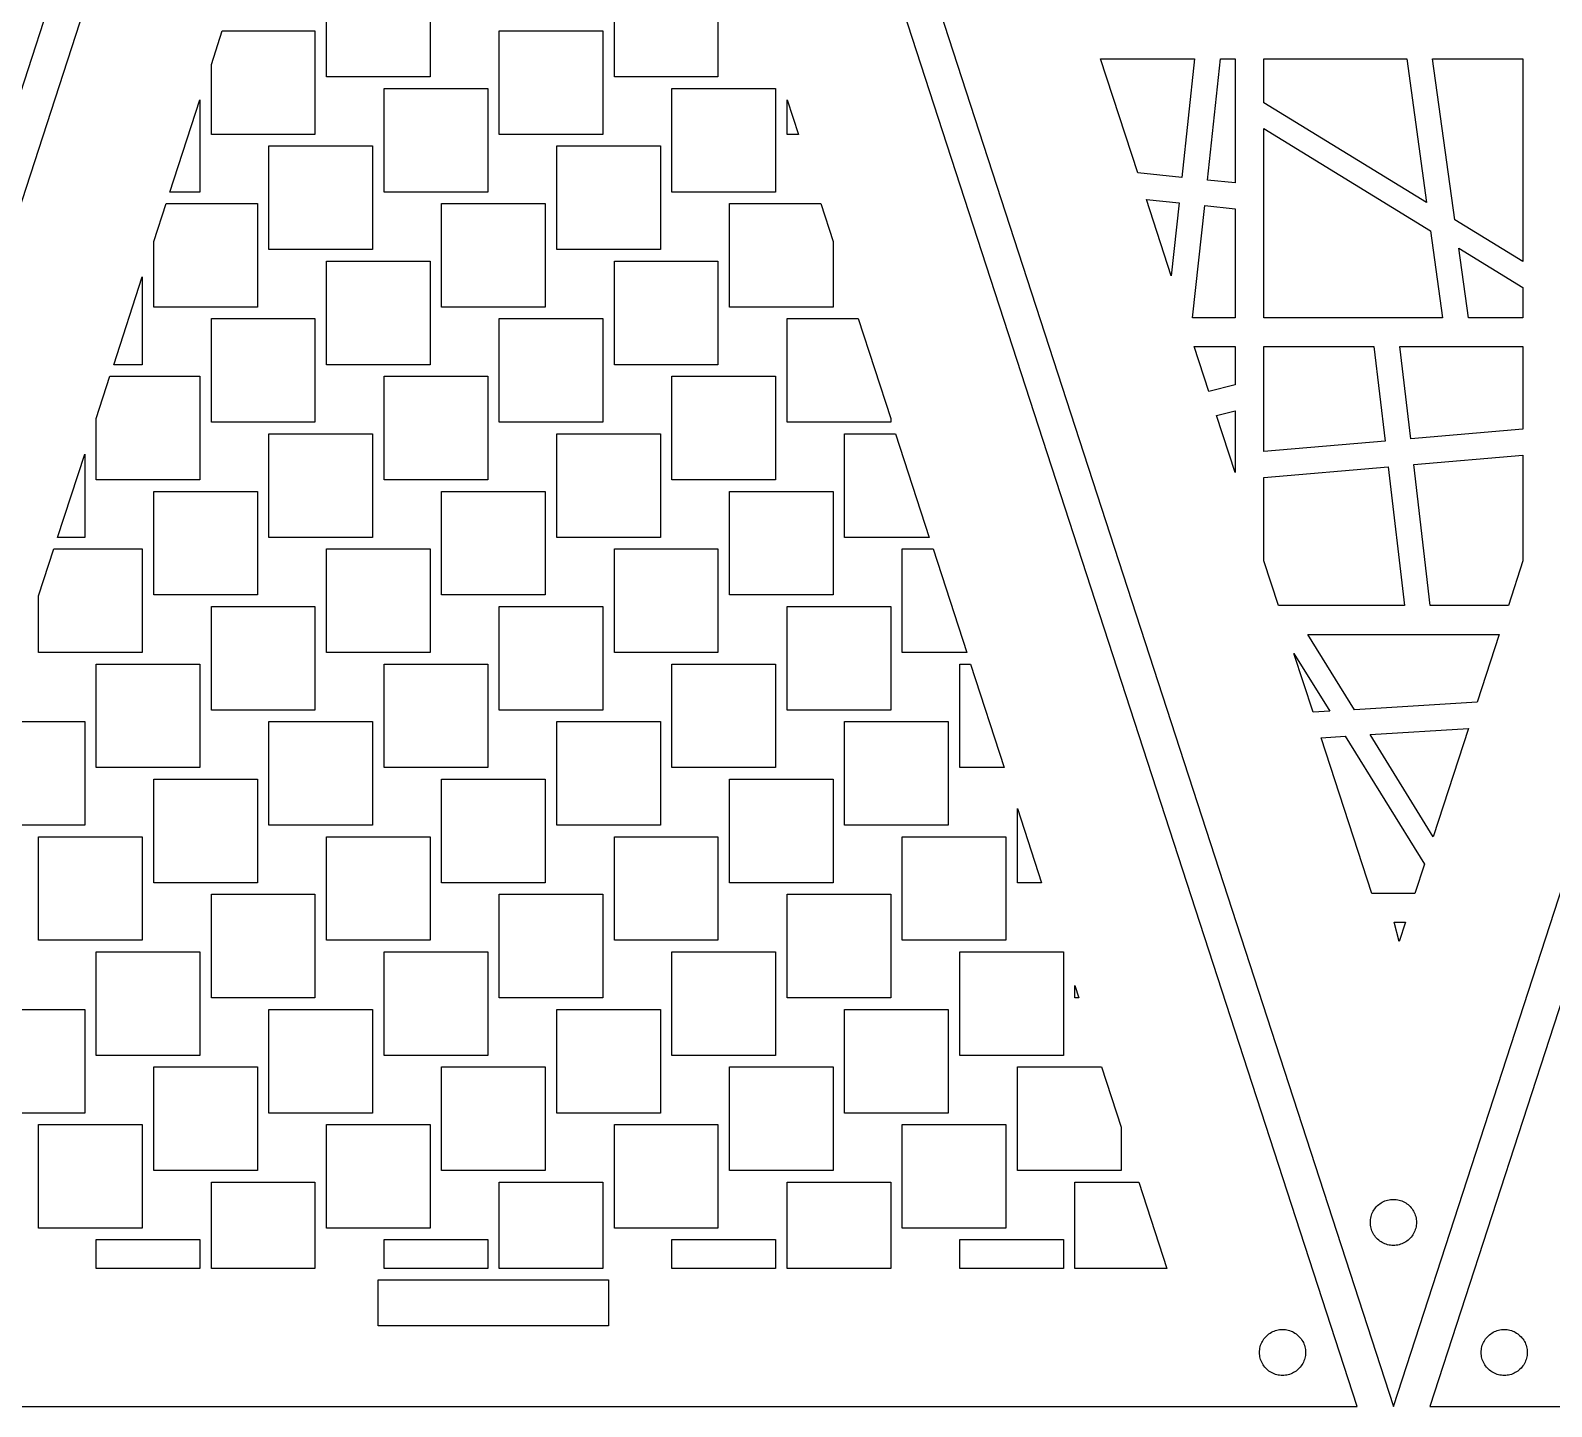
# Model space of a CAD drawing. Header units: metres. Extents: x 20 to 1108, y 20 to 485.
# Drawn here: x 132.9 to 265, y 253.8 to 373.4 of the extents above; entities that cross this region are included whole.
import ezdxf

# ---------------------------------------------------------------- set-up
doc = ezdxf.new("R2010")
doc.units = ezdxf.units.M

msp = doc.modelspace()

# ---------------------------------------------------------------- linework, layer by layer
for p, q in [((95, 253.826), (170, 484.652)), ((173.154, 484.652), (98.1544, 253.826)), ((248.154, 253.826), (173.154, 484.652)), ((176.309, 484.652), (251.309, 253.826)), ((251.309, 253.826), (326.309, 484.652)), ((329.463, 484.652), (254.463, 253.826)), ((158.654, 369.326), (158.654, 378.326)), ((167.654, 378.326), (167.654, 369.326)), ((183.654, 369.326), (183.654, 378.326)), ((192.654, 378.326), (192.654, 369.326)), ((148.654, 370.417), (149.6, 373.326)), ((149.6, 373.326), (157.654, 373.326)), ((157.654, 373.326), (157.654, 364.326)), ((173.654, 364.326), (173.654, 373.326)), ((173.654, 373.326), (182.654, 373.326)), ((182.654, 373.326), (182.654, 364.326)), ((148.654, 364.326), (148.654, 370.417)), ((229.106, 360.994), (225.886, 370.902)), ((225.886, 370.902), (234.04, 370.902)), ((234.04, 370.902), (232.934, 360.601)), ((235.159, 360.37), (236.29, 370.902)), ((236.29, 370.902), (237.559, 370.902)), ((237.559, 370.902), (237.559, 360.123)), ((240.059, 367.088), (240.059, 370.902)), ((240.059, 370.902), (252.47, 370.902)), ((252.47, 370.902), (254.191, 358.419)), ((256.649, 356.912), (254.72, 370.902)), ((254.72, 370.902), (262.559, 370.902)), ((262.559, 370.902), (262.559, 353.287)), ((167.654, 369.326), (158.654, 369.326)), ((192.654, 369.326), (183.654, 369.326)), ((145.051, 359.326), (147.654, 367.338)), ((147.654, 367.338), (147.654, 359.326)), ((163.654, 359.326), (163.654, 368.326)), ((163.654, 368.326), (172.654, 368.326)), ((172.654, 368.326), (172.654, 359.326)), ((188.654, 359.326), (188.654, 368.326)), ((188.654, 368.326), (197.654, 368.326)), ((197.654, 368.326), (197.654, 359.326)), ((198.654, 364.326), (198.654, 367.338)), ((198.654, 367.338), (199.633, 364.326)), ((254.191, 358.419), (240.059, 367.088)), ((240.059, 348.402), (240.059, 364.838)), ((240.059, 364.838), (254.529, 355.962)), ((157.654, 364.326), (148.654, 364.326)), ((153.654, 354.326), (153.654, 363.326)), ((153.654, 363.326), (162.654, 363.326)), ((162.654, 363.326), (162.654, 354.326)), ((182.654, 364.326), (173.654, 364.326)), ((178.654, 354.326), (178.654, 363.326)), ((178.654, 363.326), (187.654, 363.326)), ((187.654, 363.326), (187.654, 354.326)), ((199.633, 364.326), (198.654, 364.326)), ((232.934, 360.601), (229.106, 360.994)), ((147.654, 359.326), (145.051, 359.326)), ((172.654, 359.326), (163.654, 359.326)), ((197.654, 359.326), (188.654, 359.326)), ((237.559, 360.123), (235.159, 360.37)), ((143.654, 355.028), (144.726, 358.326)), ((144.726, 358.326), (152.654, 358.326)), ((152.654, 358.326), (152.654, 349.326)), ((168.654, 349.326), (168.654, 358.326)), ((168.654, 358.326), (177.654, 358.326)), ((177.654, 358.326), (177.654, 349.326)), ((193.654, 349.326), (193.654, 358.326)), ((193.654, 358.326), (201.583, 358.326)), ((201.583, 358.326), (202.654, 355.028)), ((229.862, 358.667), (232.695, 358.375)), ((232.015, 352.039), (229.862, 358.667)), ((232.695, 358.375), (232.015, 352.039)), ((233.875, 348.402), (234.921, 358.146)), ((234.921, 358.146), (237.559, 357.874)), ((237.559, 357.874), (237.559, 348.402)), ((262.559, 353.287), (256.649, 356.912)), ((254.529, 355.962), (255.571, 348.402)), ((143.654, 349.326), (143.654, 355.028)), ((162.654, 354.326), (153.654, 354.326)), ((187.654, 354.326), (178.654, 354.326)), ((202.654, 355.028), (202.654, 349.326)), ((257.821, 348.402), (256.988, 354.454)), ((256.988, 354.454), (262.559, 351.037)), ((158.654, 344.326), (158.654, 353.326)), ((158.654, 353.326), (167.654, 353.326)), ((167.654, 353.326), (167.654, 344.326)), ((183.654, 344.326), (183.654, 353.326)), ((183.654, 353.326), (192.654, 353.326)), ((192.654, 353.326), (192.654, 344.326)), ((140.177, 344.326), (142.654, 351.949)), ((142.654, 351.949), (142.654, 344.326)), ((262.559, 351.037), (262.559, 348.402)), ((152.654, 349.326), (143.654, 349.326)), ((177.654, 349.326), (168.654, 349.326)), ((202.654, 349.326), (193.654, 349.326)), ((148.654, 339.326), (148.654, 348.326)), ((148.654, 348.326), (157.654, 348.326)), ((157.654, 348.326), (157.654, 339.326)), ((173.654, 339.326), (173.654, 348.326)), ((173.654, 348.326), (182.654, 348.326)), ((182.654, 348.326), (182.654, 339.326)), ((198.654, 339.326), (198.654, 348.326)), ((198.654, 348.326), (204.832, 348.326)), ((204.832, 348.326), (207.654, 339.64)), ((237.559, 348.402), (233.875, 348.402)), ((255.571, 348.402), (240.059, 348.402)), ((262.559, 348.402), (257.821, 348.402)), ((234.009, 345.902), (237.559, 345.902)), ((235.277, 342.002), (234.009, 345.902)), ((237.559, 345.902), (237.559, 342.566)), ((240.059, 345.902), (249.621, 345.902)), ((240.059, 336.781), (240.059, 345.902)), ((249.621, 345.902), (250.587, 337.687)), ((251.87, 345.902), (262.559, 345.902)), ((252.814, 337.878), (251.87, 345.902)), ((262.559, 345.902), (262.559, 338.716)), ((142.654, 344.326), (140.177, 344.326)), ((167.654, 344.326), (158.654, 344.326)), ((192.654, 344.326), (183.654, 344.326)), ((138.654, 339.64), (139.853, 343.326)), ((139.853, 343.326), (147.654, 343.326)), ((147.654, 343.326), (147.654, 334.326)), ((163.654, 334.326), (163.654, 343.326)), ((163.654, 343.326), (172.654, 343.326)), ((172.654, 343.326), (172.654, 334.326)), ((188.654, 334.326), (188.654, 343.326)), ((188.654, 343.326), (197.654, 343.326)), ((197.654, 343.326), (197.654, 334.326)), ((237.559, 342.566), (235.277, 342.002)), ((138.654, 334.326), (138.654, 339.64)), ((207.654, 339.64), (207.654, 339.326)), ((235.953, 339.919), (237.559, 340.316)), ((237.559, 334.977), (235.953, 339.919)), ((237.559, 340.316), (237.559, 334.977)), ((157.654, 339.326), (148.654, 339.326)), ((153.654, 329.326), (153.654, 338.326)), ((153.654, 338.326), (162.654, 338.326)), ((162.654, 338.326), (162.654, 329.326)), ((182.654, 339.326), (173.654, 339.326)), ((178.654, 329.326), (178.654, 338.326)), ((178.654, 338.326), (187.654, 338.326)), ((187.654, 338.326), (187.654, 329.326)), ((207.654, 339.326), (198.654, 339.326)), ((203.654, 329.326), (203.654, 338.326)), ((203.654, 338.326), (208.081, 338.326)), ((208.081, 338.326), (211.005, 329.326)), ((262.559, 338.716), (252.814, 337.878)), ((250.587, 337.687), (240.059, 336.781)), ((135.304, 329.326), (137.654, 336.562)), ((137.654, 336.562), (137.654, 329.326)), ((253.075, 335.651), (262.559, 336.467)), ((254.516, 323.402), (253.075, 335.651)), ((262.559, 336.467), (262.559, 327.282)), ((147.654, 334.326), (138.654, 334.326)), ((172.654, 334.326), (163.654, 334.326)), ((197.654, 334.326), (188.654, 334.326)), ((240.059, 334.531), (250.849, 335.459)), ((240.059, 327.282), (240.059, 334.531)), ((250.849, 335.459), (252.266, 323.402)), ((143.654, 324.326), (143.654, 333.326)), ((143.654, 333.326), (152.654, 333.326)), ((152.654, 333.326), (152.654, 324.326)), ((168.654, 324.326), (168.654, 333.326)), ((168.654, 333.326), (177.654, 333.326)), ((177.654, 333.326), (177.654, 324.326)), ((193.654, 324.326), (193.654, 333.326)), ((193.654, 333.326), (202.654, 333.326)), ((202.654, 333.326), (202.654, 324.326)), ((137.654, 329.326), (135.304, 329.326)), ((162.654, 329.326), (153.654, 329.326)), ((187.654, 329.326), (178.654, 329.326)), ((211.005, 329.326), (203.654, 329.326)), ((133.654, 324.252), (134.979, 328.326)), ((134.979, 328.326), (142.654, 328.326)), ((142.654, 328.326), (142.654, 319.326)), ((158.654, 319.326), (158.654, 328.326)), ((158.654, 328.326), (167.654, 328.326)), ((167.654, 328.326), (167.654, 319.326)), ((183.654, 319.326), (183.654, 328.326)), ((183.654, 328.326), (192.654, 328.326)), ((192.654, 328.326), (192.654, 319.326)), ((208.654, 319.326), (208.654, 328.326)), ((208.654, 328.326), (211.33, 328.326)), ((211.33, 328.326), (214.255, 319.326)), ((241.32, 323.402), (240.059, 327.282)), ((262.559, 327.282), (261.298, 323.402)), ((133.654, 319.326), (133.654, 324.252)), ((152.654, 324.326), (143.654, 324.326)), ((177.654, 324.326), (168.654, 324.326)), ((202.654, 324.326), (193.654, 324.326)), ((148.654, 314.326), (148.654, 323.326)), ((148.654, 323.326), (157.654, 323.326)), ((157.654, 323.326), (157.654, 314.326)), ((173.654, 314.326), (173.654, 323.326)), ((173.654, 323.326), (182.654, 323.326)), ((182.654, 323.326), (182.654, 314.326)), ((198.654, 314.326), (198.654, 323.326)), ((198.654, 323.326), (207.654, 323.326)), ((207.654, 323.326), (207.654, 314.326)), ((252.266, 323.402), (241.32, 323.402)), ((261.298, 323.402), (254.516, 323.402)), ((243.893, 320.902), (260.486, 320.902)), ((247.945, 314.358), (243.893, 320.902)), ((260.486, 320.902), (258.571, 315.011)), ((142.654, 319.326), (133.654, 319.326)), ((167.654, 319.326), (158.654, 319.326)), ((192.654, 319.326), (183.654, 319.326)), ((214.255, 319.326), (208.654, 319.326)), ((242.672, 319.239), (245.777, 314.225)), ((244.33, 314.136), (242.672, 319.239)), ((138.654, 309.326), (138.654, 318.326)), ((138.654, 318.326), (147.654, 318.326)), ((147.654, 318.326), (147.654, 309.326)), ((163.654, 309.326), (163.654, 318.326)), ((163.654, 318.326), (172.654, 318.326)), ((172.654, 318.326), (172.654, 309.326)), ((188.654, 309.326), (188.654, 318.326)), ((188.654, 318.326), (197.654, 318.326)), ((197.654, 318.326), (197.654, 309.326)), ((213.654, 309.326), (213.654, 318.326)), ((213.654, 318.326), (214.579, 318.326)), ((214.579, 318.326), (217.504, 309.326)), ((258.571, 315.011), (247.945, 314.358)), ((130.105, 313.326), (137.654, 313.326)), ((137.654, 313.326), (137.654, 304.326)), ((157.654, 314.326), (148.654, 314.326)), ((153.654, 304.326), (153.654, 313.326)), ((153.654, 313.326), (162.654, 313.326)), ((162.654, 313.326), (162.654, 304.326)), ((182.654, 314.326), (173.654, 314.326)), ((178.654, 304.326), (178.654, 313.326)), ((178.654, 313.326), (187.654, 313.326)), ((187.654, 313.326), (187.654, 304.326)), ((207.654, 314.326), (198.654, 314.326)), ((203.654, 304.326), (203.654, 313.326)), ((203.654, 313.326), (212.654, 313.326)), ((212.654, 313.326), (212.654, 304.326)), ((245.777, 314.225), (244.33, 314.136)), ((245.047, 311.93), (247.118, 312.057)), ((249.443, 298.402), (245.047, 311.93)), ((247.118, 312.057), (253.999, 300.941)), ((249.286, 312.191), (257.825, 312.714)), ((254.774, 303.324), (249.286, 312.191)), ((257.825, 312.714), (254.774, 303.324)), ((147.654, 309.326), (138.654, 309.326)), ((172.654, 309.326), (163.654, 309.326)), ((197.654, 309.326), (188.654, 309.326)), ((217.504, 309.326), (213.654, 309.326)), ((143.654, 299.326), (143.654, 308.326)), ((143.654, 308.326), (152.654, 308.326)), ((152.654, 308.326), (152.654, 299.326)), ((168.654, 299.326), (168.654, 308.326)), ((168.654, 308.326), (177.654, 308.326)), ((177.654, 308.326), (177.654, 299.326)), ((193.654, 299.326), (193.654, 308.326)), ((193.654, 308.326), (202.654, 308.326)), ((202.654, 308.326), (202.654, 299.326)), ((218.654, 299.326), (218.654, 305.784)), ((218.654, 305.784), (220.753, 299.326)), ((137.654, 304.326), (128.654, 304.326)), ((162.654, 304.326), (153.654, 304.326)), ((187.654, 304.326), (178.654, 304.326)), ((212.654, 304.326), (203.654, 304.326)), ((133.654, 294.326), (133.654, 303.326)), ((133.654, 303.326), (142.654, 303.326)), ((142.654, 303.326), (142.654, 294.326)), ((158.654, 294.326), (158.654, 303.326)), ((158.654, 303.326), (167.654, 303.326)), ((167.654, 303.326), (167.654, 294.326)), ((183.654, 294.326), (183.654, 303.326)), ((183.654, 303.326), (192.654, 303.326)), ((192.654, 303.326), (192.654, 294.326)), ((208.654, 294.326), (208.654, 303.326)), ((208.654, 303.326), (217.654, 303.326)), ((217.654, 303.326), (217.654, 294.326)), ((253.999, 300.941), (253.175, 298.402)), ((152.654, 299.326), (143.654, 299.326)), ((177.654, 299.326), (168.654, 299.326)), ((202.654, 299.326), (193.654, 299.326)), ((220.753, 299.326), (218.654, 299.326)), ((148.654, 289.326), (148.654, 298.326)), ((148.654, 298.326), (157.654, 298.326)), ((157.654, 298.326), (157.654, 289.326)), ((173.654, 289.326), (173.654, 298.326)), ((173.654, 298.326), (182.654, 298.326)), ((182.654, 298.326), (182.654, 289.326)), ((198.654, 289.326), (198.654, 298.326)), ((198.654, 298.326), (207.654, 298.326)), ((207.654, 298.326), (207.654, 289.326)), ((253.175, 298.402), (249.443, 298.402)), ((251.373, 295.902), (252.363, 295.902)), ((251.814, 294.213), (251.373, 295.902)), ((252.363, 295.902), (251.814, 294.213)), ((142.654, 294.326), (133.654, 294.326)), ((138.654, 284.326), (138.654, 293.326)), ((138.654, 293.326), (147.654, 293.326)), ((147.654, 293.326), (147.654, 284.326)), ((167.654, 294.326), (158.654, 294.326)), ((163.654, 284.326), (163.654, 293.326)), ((163.654, 293.326), (172.654, 293.326)), ((172.654, 293.326), (172.654, 284.326)), ((192.654, 294.326), (183.654, 294.326)), ((188.654, 284.326), (188.654, 293.326)), ((188.654, 293.326), (197.654, 293.326)), ((197.654, 293.326), (197.654, 284.326)), ((217.654, 294.326), (208.654, 294.326)), ((213.654, 284.326), (213.654, 293.326)), ((213.654, 293.326), (222.654, 293.326)), ((222.654, 293.326), (222.654, 284.326)), ((157.654, 289.326), (148.654, 289.326)), ((182.654, 289.326), (173.654, 289.326)), ((207.654, 289.326), (198.654, 289.326)), ((223.654, 289.326), (223.654, 290.397)), ((223.654, 290.397), (224.002, 289.326)), ((224.002, 289.326), (223.654, 289.326)), ((128.654, 288.326), (137.654, 288.326)), ((137.654, 288.326), (137.654, 279.326)), ((153.654, 279.326), (153.654, 288.326)), ((153.654, 288.326), (162.654, 288.326)), ((162.654, 288.326), (162.654, 279.326)), ((178.654, 279.326), (178.654, 288.326)), ((178.654, 288.326), (187.654, 288.326)), ((187.654, 288.326), (187.654, 279.326)), ((203.654, 279.326), (203.654, 288.326)), ((203.654, 288.326), (212.654, 288.326)), ((212.654, 288.326), (212.654, 279.326)), ((147.654, 284.326), (138.654, 284.326)), ((172.654, 284.326), (163.654, 284.326)), ((197.654, 284.326), (188.654, 284.326)), ((222.654, 284.326), (213.654, 284.326)), ((143.654, 274.326), (143.654, 283.326)), ((143.654, 283.326), (152.654, 283.326)), ((152.654, 283.326), (152.654, 274.326)), ((168.654, 274.326), (168.654, 283.326)), ((168.654, 283.326), (177.654, 283.326)), ((177.654, 283.326), (177.654, 274.326)), ((193.654, 274.326), (193.654, 283.326)), ((193.654, 283.326), (202.654, 283.326)), ((202.654, 283.326), (202.654, 274.326)), ((218.654, 274.326), (218.654, 283.326)), ((218.654, 283.326), (225.952, 283.326)), ((225.952, 283.326), (227.654, 278.087)), ((137.654, 279.326), (128.654, 279.326)), ((162.654, 279.326), (153.654, 279.326)), ((187.654, 279.326), (178.654, 279.326)), ((212.654, 279.326), (203.654, 279.326)), ((133.654, 269.326), (133.654, 278.326)), ((133.654, 278.326), (142.654, 278.326)), ((142.654, 278.326), (142.654, 269.326)), ((158.654, 269.326), (158.654, 278.326)), ((158.654, 278.326), (167.654, 278.326)), ((167.654, 278.326), (167.654, 269.326)), ((183.654, 269.326), (183.654, 278.326)), ((183.654, 278.326), (192.654, 278.326)), ((192.654, 278.326), (192.654, 269.326)), ((208.654, 269.326), (208.654, 278.326)), ((208.654, 278.326), (217.654, 278.326)), ((217.654, 278.326), (217.654, 269.326)), ((227.654, 278.087), (227.654, 274.326)), ((152.654, 274.326), (143.654, 274.326)), ((177.654, 274.326), (168.654, 274.326)), ((202.654, 274.326), (193.654, 274.326)), ((227.654, 274.326), (218.654, 274.326)), ((148.654, 265.826), (148.654, 273.326)), ((148.654, 273.326), (157.654, 273.326)), ((157.654, 273.326), (157.654, 265.826)), ((173.654, 265.826), (173.654, 273.326)), ((173.654, 273.326), (182.654, 273.326)), ((182.654, 273.326), (182.654, 265.826)), ((198.654, 265.826), (198.654, 273.326)), ((198.654, 273.326), (207.654, 273.326)), ((207.654, 273.326), (207.654, 265.826)), ((223.654, 265.826), (223.654, 273.326)), ((223.654, 273.326), (229.201, 273.326)), ((229.201, 273.326), (231.638, 265.826)), ((249.556, 270.789), (249.62, 270.898)), ((249.62, 270.898), (249.691, 271.001)), ((249.691, 271.001), (249.768, 271.102)), ((249.768, 271.102), (249.851, 271.195)), ((249.851, 271.195), (249.94, 271.284)), ((249.94, 271.284), (250.034, 271.367)), ((250.034, 271.367), (250.133, 271.444)), ((250.133, 271.444), (250.238, 271.515)), ((250.238, 271.515), (250.345, 271.578)), ((250.345, 271.578), (250.457, 271.636)), ((250.457, 271.636), (250.572, 271.686)), ((250.572, 271.686), (250.691, 271.729)), ((250.691, 271.729), (250.812, 271.764)), ((250.812, 271.764), (250.934, 271.79)), ((250.934, 271.79), (251.058, 271.811)), ((251.058, 271.811), (251.183, 271.822)), ((251.183, 271.822), (251.309, 271.826)), ((251.309, 271.826), (251.435, 271.822)), ((251.435, 271.822), (251.56, 271.811)), ((251.56, 271.811), (251.684, 271.79)), ((251.684, 271.79), (251.806, 271.764)), ((251.806, 271.764), (251.927, 271.729)), ((251.927, 271.729), (252.045, 271.686)), ((252.045, 271.686), (252.16, 271.636)), ((252.16, 271.636), (252.273, 271.578)), ((252.273, 271.578), (252.38, 271.515)), ((252.38, 271.515), (252.485, 271.444)), ((252.485, 271.444), (252.583, 271.367)), ((252.583, 271.367), (252.678, 271.284)), ((252.678, 271.284), (252.767, 271.195)), ((252.767, 271.195), (252.85, 271.102)), ((252.85, 271.102), (252.927, 271.001)), ((252.927, 271.001), (252.997, 270.898)), ((252.997, 270.898), (253.062, 270.789)), ((249.309, 269.826), (249.313, 269.951)), ((249.313, 269.7), (249.309, 269.826)), ((249.313, 269.951), (249.324, 270.076)), ((249.324, 269.575), (249.313, 269.7)), ((249.324, 270.076), (249.344, 270.201)), ((249.344, 269.451), (249.324, 269.575)), ((249.344, 270.201), (249.371, 270.323)), ((249.371, 270.323), (249.406, 270.444)), ((249.406, 270.444), (249.449, 270.563)), ((249.449, 270.563), (249.499, 270.678)), ((249.499, 270.678), (249.556, 270.789)), ((253.062, 270.789), (253.118, 270.678)), ((253.118, 270.678), (253.168, 270.563)), ((253.168, 270.563), (253.211, 270.444)), ((253.211, 270.444), (253.246, 270.323)), ((253.246, 270.323), (253.274, 270.201)), ((253.274, 270.201), (253.293, 270.076)), ((253.293, 269.575), (253.274, 269.451)), ((253.293, 270.076), (253.305, 269.951)), ((253.305, 269.7), (253.293, 269.575)), ((253.305, 269.951), (253.309, 269.826)), ((253.309, 269.826), (253.305, 269.7)), ((142.654, 269.326), (133.654, 269.326)), ((138.654, 265.826), (138.654, 268.326)), ((138.654, 268.326), (147.654, 268.326)), ((147.654, 268.326), (147.654, 265.826)), ((167.654, 269.326), (158.654, 269.326)), ((163.654, 265.826), (163.654, 268.326)), ((163.654, 268.326), (172.654, 268.326)), ((172.654, 268.326), (172.654, 265.826)), ((192.654, 269.326), (183.654, 269.326)), ((188.654, 265.826), (188.654, 268.326)), ((188.654, 268.326), (197.654, 268.326)), ((197.654, 268.326), (197.654, 265.826)), ((217.654, 269.326), (208.654, 269.326)), ((213.654, 265.826), (213.654, 268.326)), ((213.654, 268.326), (222.654, 268.326)), ((222.654, 268.326), (222.654, 265.826)), ((249.371, 269.328), (249.344, 269.451)), ((249.406, 269.208), (249.371, 269.328)), ((249.449, 269.091), (249.406, 269.208)), ((249.499, 268.975), (249.449, 269.091)), ((249.556, 268.862), (249.499, 268.975)), ((249.62, 268.754), (249.556, 268.862)), ((249.691, 268.651), (249.62, 268.754)), ((249.768, 268.552), (249.691, 268.651)), ((249.851, 268.457), (249.768, 268.552)), ((249.94, 268.368), (249.851, 268.457)), ((250.034, 268.285), (249.94, 268.368)), ((250.133, 268.208), (250.034, 268.285)), ((250.238, 268.138), (250.133, 268.208)), ((252.485, 268.208), (252.38, 268.138)), ((252.583, 268.285), (252.485, 268.208)), ((252.678, 268.368), (252.583, 268.285)), ((252.767, 268.457), (252.678, 268.368)), ((252.85, 268.552), (252.767, 268.457)), ((252.927, 268.651), (252.85, 268.552)), ((252.997, 268.754), (252.927, 268.651)), ((253.062, 268.862), (252.997, 268.754)), ((253.118, 268.975), (253.062, 268.862)), ((253.168, 269.091), (253.118, 268.975)), ((253.211, 269.208), (253.168, 269.091)), ((253.246, 269.328), (253.211, 269.208)), ((253.274, 269.451), (253.246, 269.328)), ((250.345, 268.073), (250.238, 268.138)), ((250.457, 268.017), (250.345, 268.073)), ((250.572, 267.967), (250.457, 268.017)), ((250.691, 267.925), (250.572, 267.967)), ((250.812, 267.89), (250.691, 267.925)), ((250.934, 267.861), (250.812, 267.89)), ((251.058, 267.843), (250.934, 267.861)), ((251.183, 267.83), (251.058, 267.843)), ((251.309, 267.826), (251.183, 267.83)), ((251.435, 267.83), (251.309, 267.826)), ((251.56, 267.843), (251.435, 267.83)), ((251.684, 267.861), (251.56, 267.843)), ((251.806, 267.89), (251.684, 267.861)), ((251.927, 267.925), (251.806, 267.89)), ((252.045, 267.967), (251.927, 267.925)), ((252.16, 268.017), (252.045, 267.967)), ((252.273, 268.073), (252.16, 268.017)), ((252.38, 268.138), (252.273, 268.073)), ((147.654, 265.826), (138.654, 265.826)), ((157.654, 265.826), (148.654, 265.826)), ((172.654, 265.826), (163.654, 265.826)), ((182.654, 265.826), (173.654, 265.826)), ((197.654, 265.826), (188.654, 265.826)), ((207.654, 265.826), (198.654, 265.826)), ((222.654, 265.826), (213.654, 265.826)), ((231.638, 265.826), (223.654, 265.826)), ((163.154, 260.826), (163.154, 264.826)), ((163.154, 264.826), (183.154, 264.826)), ((183.154, 264.826), (183.154, 260.826)), ((183.154, 260.826), (163.154, 260.826)), ((240.61, 260.217), (240.719, 260.281)), ((240.719, 260.281), (240.831, 260.338)), ((240.831, 260.338), (240.946, 260.388)), ((240.946, 260.388), (241.065, 260.431)), ((241.065, 260.431), (241.185, 260.466)), ((241.185, 260.466), (241.308, 260.493)), ((241.308, 260.493), (241.432, 260.513)), ((241.432, 260.513), (241.557, 260.525)), ((241.557, 260.525), (241.683, 260.528)), ((241.683, 260.528), (241.808, 260.525)), ((241.808, 260.525), (241.933, 260.513)), ((241.933, 260.513), (242.057, 260.493)), ((242.057, 260.493), (242.18, 260.466)), ((242.18, 260.466), (242.3, 260.431)), ((242.3, 260.431), (242.418, 260.388)), ((242.418, 260.388), (242.534, 260.338)), ((242.534, 260.338), (242.646, 260.281)), ((242.646, 260.281), (242.754, 260.217)), ((259.864, 260.217), (259.972, 260.281)), ((259.972, 260.281), (260.083, 260.338)), ((260.083, 260.338), (260.2, 260.388)), ((260.2, 260.388), (260.318, 260.431)), ((260.318, 260.431), (260.438, 260.466)), ((260.438, 260.466), (260.561, 260.493)), ((260.561, 260.493), (260.685, 260.513)), ((260.685, 260.513), (260.81, 260.525)), ((260.81, 260.525), (260.935, 260.528)), ((260.935, 260.528), (261.061, 260.525)), ((261.061, 260.525), (261.186, 260.513)), ((261.186, 260.513), (261.31, 260.493)), ((261.31, 260.493), (261.433, 260.466)), ((261.433, 260.466), (261.553, 260.431)), ((261.553, 260.431), (261.671, 260.388)), ((261.671, 260.388), (261.786, 260.338)), ((261.786, 260.338), (261.899, 260.281)), ((261.899, 260.281), (262.007, 260.217)), ((239.718, 258.903), (239.745, 259.026)), ((239.745, 259.026), (239.78, 259.147)), ((239.78, 259.147), (239.822, 259.265)), ((239.822, 259.265), (239.872, 259.38)), ((239.872, 259.38), (239.93, 259.492)), ((239.93, 259.492), (239.993, 259.601)), ((239.993, 259.601), (240.065, 259.704)), ((240.065, 259.704), (240.141, 259.804)), ((240.141, 259.804), (240.225, 259.898)), ((240.225, 259.898), (240.314, 259.986)), ((240.314, 259.986), (240.407, 260.069)), ((240.407, 260.069), (240.507, 260.147)), ((240.507, 260.147), (240.61, 260.217)), ((242.754, 260.217), (242.858, 260.147)), ((242.858, 260.147), (242.957, 260.069)), ((242.957, 260.069), (243.052, 259.986)), ((243.052, 259.986), (243.14, 259.898)), ((243.14, 259.898), (243.224, 259.804)), ((243.224, 259.804), (243.3, 259.704)), ((243.3, 259.704), (243.371, 259.601)), ((243.371, 259.601), (243.435, 259.492)), ((243.435, 259.492), (243.492, 259.38)), ((243.492, 259.38), (243.542, 259.265)), ((243.542, 259.265), (243.584, 259.147)), ((243.584, 259.147), (243.619, 259.026)), ((243.619, 259.026), (243.647, 258.903)), ((258.971, 258.903), (258.998, 259.026)), ((258.998, 259.026), (259.034, 259.147)), ((259.034, 259.147), (259.076, 259.265)), ((259.076, 259.265), (259.125, 259.38)), ((259.125, 259.38), (259.183, 259.492)), ((259.183, 259.492), (259.246, 259.601)), ((259.246, 259.601), (259.318, 259.704)), ((259.318, 259.704), (259.394, 259.804)), ((259.394, 259.804), (259.478, 259.898)), ((259.478, 259.898), (259.566, 259.986)), ((259.566, 259.986), (259.66, 260.069)), ((259.66, 260.069), (259.76, 260.147)), ((259.76, 260.147), (259.864, 260.217)), ((262.007, 260.217), (262.111, 260.147)), ((262.111, 260.147), (262.21, 260.069)), ((262.21, 260.069), (262.304, 259.986)), ((262.304, 259.986), (262.393, 259.898)), ((262.393, 259.898), (262.477, 259.804)), ((262.477, 259.804), (262.553, 259.704)), ((262.553, 259.704), (262.624, 259.601)), ((262.624, 259.601), (262.688, 259.492)), ((262.688, 259.492), (262.745, 259.38)), ((262.745, 259.38), (262.795, 259.265)), ((262.795, 259.265), (262.837, 259.147)), ((262.837, 259.147), (262.872, 259.026)), ((262.872, 259.026), (262.9, 258.903)), ((239.683, 258.528), (239.687, 258.654)), ((239.687, 258.403), (239.683, 258.528)), ((239.687, 258.654), (239.698, 258.779)), ((239.698, 258.277), (239.687, 258.403)), ((239.698, 258.779), (239.718, 258.903)), ((239.718, 258.153), (239.698, 258.277)), ((239.745, 258.031), (239.718, 258.153)), ((239.78, 257.91), (239.745, 258.031)), ((239.822, 257.792), (239.78, 257.91)), ((239.872, 257.677), (239.822, 257.792)), ((239.93, 257.566), (239.872, 257.677)), ((243.492, 257.677), (243.435, 257.566)), ((243.542, 257.792), (243.492, 257.677)), ((243.584, 257.91), (243.542, 257.792)), ((243.619, 258.031), (243.584, 257.91)), ((243.647, 258.153), (243.619, 258.031)), ((243.647, 258.903), (243.666, 258.779)), ((243.666, 258.277), (243.647, 258.153)), ((243.666, 258.779), (243.678, 258.654)), ((243.678, 258.403), (243.666, 258.277)), ((243.678, 258.654), (243.683, 258.528)), ((243.683, 258.528), (243.678, 258.403)), ((258.935, 258.528), (258.94, 258.654)), ((258.94, 258.403), (258.935, 258.528)), ((258.94, 258.654), (258.951, 258.779)), ((258.951, 258.277), (258.94, 258.403)), ((258.951, 258.779), (258.971, 258.903)), ((258.971, 258.153), (258.951, 258.277)), ((258.998, 258.031), (258.971, 258.153)), ((259.034, 257.91), (258.998, 258.031)), ((259.076, 257.792), (259.034, 257.91)), ((259.125, 257.677), (259.076, 257.792)), ((259.183, 257.566), (259.125, 257.677)), ((262.745, 257.677), (262.688, 257.566)), ((262.795, 257.792), (262.745, 257.677)), ((262.837, 257.91), (262.795, 257.792)), ((262.872, 258.031), (262.837, 257.91)), ((262.9, 258.153), (262.872, 258.031)), ((262.9, 258.903), (262.919, 258.779)), ((262.919, 258.277), (262.9, 258.153)), ((262.919, 258.779), (262.931, 258.654)), ((262.931, 258.403), (262.919, 258.277)), ((262.931, 258.654), (262.935, 258.528)), ((262.935, 258.528), (262.931, 258.403)), ((239.993, 257.457), (239.93, 257.566)), ((240.065, 257.353), (239.993, 257.457)), ((240.141, 257.254), (240.065, 257.353)), ((240.225, 257.159), (240.141, 257.254)), ((240.314, 257.07), (240.225, 257.159)), ((240.407, 256.987), (240.314, 257.07)), ((240.507, 256.91), (240.407, 256.987)), ((240.61, 256.84), (240.507, 256.91)), ((240.719, 256.776), (240.61, 256.84)), ((240.831, 256.719), (240.719, 256.776)), ((240.946, 256.669), (240.831, 256.719)), ((241.065, 256.626), (240.946, 256.669)), ((241.185, 256.591), (241.065, 256.626)), ((241.308, 256.564), (241.185, 256.591)), ((241.432, 256.544), (241.308, 256.564)), ((241.557, 256.532), (241.432, 256.544)), ((241.683, 256.528), (241.557, 256.532)), ((241.808, 256.532), (241.683, 256.528)), ((241.933, 256.544), (241.808, 256.532)), ((242.057, 256.564), (241.933, 256.544)), ((242.18, 256.591), (242.057, 256.564)), ((242.3, 256.626), (242.18, 256.591)), ((242.418, 256.669), (242.3, 256.626)), ((242.534, 256.719), (242.418, 256.669)), ((242.646, 256.776), (242.534, 256.719)), ((242.754, 256.84), (242.646, 256.776)), ((242.858, 256.91), (242.754, 256.84)), ((242.957, 256.987), (242.858, 256.91)), ((243.052, 257.07), (242.957, 256.987)), ((243.14, 257.159), (243.052, 257.07)), ((243.224, 257.254), (243.14, 257.159)), ((243.3, 257.353), (243.224, 257.254)), ((243.371, 257.457), (243.3, 257.353)), ((243.435, 257.566), (243.371, 257.457)), ((259.246, 257.457), (259.183, 257.566)), ((259.318, 257.353), (259.246, 257.457)), ((259.394, 257.254), (259.318, 257.353)), ((259.478, 257.159), (259.394, 257.254)), ((259.566, 257.07), (259.478, 257.159)), ((259.66, 256.987), (259.566, 257.07)), ((259.76, 256.91), (259.66, 256.987)), ((259.864, 256.84), (259.76, 256.91)), ((259.972, 256.776), (259.864, 256.84)), ((260.083, 256.719), (259.972, 256.776)), ((260.2, 256.669), (260.083, 256.719)), ((260.318, 256.626), (260.2, 256.669)), ((260.438, 256.591), (260.318, 256.626)), ((260.561, 256.564), (260.438, 256.591)), ((260.685, 256.544), (260.561, 256.564)), ((260.81, 256.532), (260.685, 256.544)), ((260.935, 256.528), (260.81, 256.532)), ((261.061, 256.532), (260.935, 256.528)), ((261.186, 256.544), (261.061, 256.532)), ((261.31, 256.564), (261.186, 256.544)), ((261.433, 256.591), (261.31, 256.564)), ((261.553, 256.626), (261.433, 256.591)), ((261.671, 256.669), (261.553, 256.626)), ((261.786, 256.719), (261.671, 256.669)), ((261.899, 256.776), (261.786, 256.719)), ((262.007, 256.84), (261.899, 256.776)), ((262.111, 256.91), (262.007, 256.84)), ((262.21, 256.987), (262.111, 256.91)), ((262.304, 257.07), (262.21, 256.987)), ((262.393, 257.159), (262.304, 257.07)), ((262.477, 257.254), (262.393, 257.159)), ((262.553, 257.353), (262.477, 257.254)), ((262.624, 257.457), (262.553, 257.353)), ((262.688, 257.566), (262.624, 257.457)), ((98.1544, 253.826), (248.154, 253.826)), ((254.463, 253.826), (404.463, 253.826))]:
    msp.add_line(p, q)

doc.saveas('drawing.dxf')
